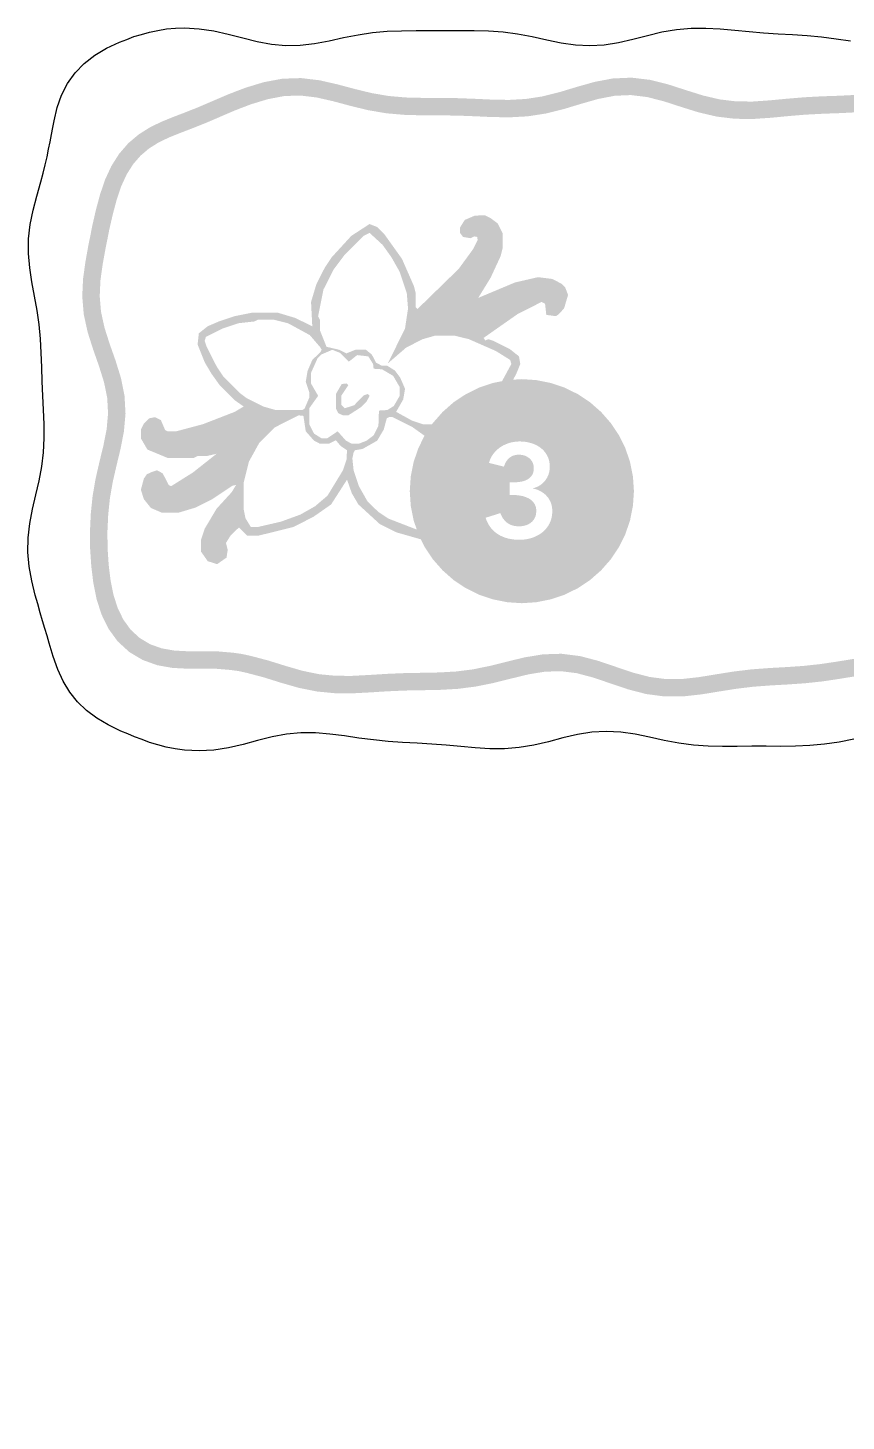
# Model space of a CAD drawing. Header units: millimetres. Extents: x 6 to 441, y 6 to 299.
# Drawn here: x 256.96 to 283.24, y 149.19 to 193.96 of the extents above; entities that cross this region are included whole.
import ezdxf

# ---------------------------------------------------------------- set-up
doc = ezdxf.new("R2010")
doc.units = ezdxf.units.MM
doc.layers.add('CUT', color=1, linetype='Continuous')
doc.layers.add('RASTER', color=7, linetype='Continuous')

msp = doc.modelspace()

# ---------------------------------------------------------------- hatches: boundary and pattern name
at = {"layer": 'RASTER'}
msp.add_hatch(color=7, dxfattribs=at).paths.add_polyline_path([(306.72, 164.585), (306.611, 165.161), (306.435, 165.741), (306.237, 166.304), (306.064, 166.847), (305.952, 167.373), (305.921, 167.892), (305.97, 168.421), (306.009, 168.68), (306.063, 168.956), (306.139, 169.504), (306.161, 170.044), (306.109, 170.565), (305.978, 171.054), (305.779, 171.501), (305.523, 171.902), (305.223, 172.26), (304.886, 172.579), (304.512, 172.866), (304.099, 173.122), (303.639, 173.344), (303.129, 173.516), (302.568, 173.616), (301.978, 173.62), (301.648, 173.573), (301.337, 173.509), (300.767, 173.34), (300.214, 173.162), (299.679, 173.02), (299.16, 172.946), (298.647, 172.956), (298.124, 173.047), (297.584, 173.199), (297.025, 173.373), (296.451, 173.529), (295.866, 173.633), (295.282, 173.675), (294.706, 173.668), (294.143, 173.636), (293.588, 173.604), (293.037, 173.585), (292.481, 173.577), (291.915, 173.564), (291.34, 173.523), (290.763, 173.438), (290.19, 173.313), (289.631, 173.169), (289.089, 173.043), (288.564, 172.969), (288.048, 172.971), (287.529, 173.055), (286.995, 173.209), (286.441, 173.401), (285.87, 173.587), (285.283, 173.723), (284.688, 173.782), (284.099, 173.763), (283.524, 173.69), (282.963, 173.598), (282.413, 173.516), (281.867, 173.457), (281.316, 173.419), (280.757, 173.388), (280.191, 173.345), (279.622, 173.276), (279.059, 173.186), (278.508, 173.096), (277.972, 173.037), (277.448, 173.034), (276.926, 173.103), (276.395, 173.241), (275.848, 173.426), (275.281, 173.619), (274.696, 173.773), (274.098, 173.848), (273.499, 173.829), (272.913, 173.732), (272.345, 173.594), (271.792, 173.456), (271.251, 173.346), (270.713, 173.278), (270.171, 173.247), (269.618, 173.236), (269.057, 173.226), (268.494, 173.202), (267.935, 173.167), (267.386, 173.138), (266.849, 173.139), (266.32, 173.19), (265.787, 173.298), (265.243, 173.455), (264.683, 173.63), (264.119, 173.779), (263.829, 173.842), (263.547, 173.882), (263.03, 173.926), (262.544, 173.93), (262.088, 173.928), (261.658, 173.951), (261.255, 174.022), (260.883, 174.155), (260.55, 174.355), (260.262, 174.62), (260.026, 174.945), (259.842, 175.323), (259.709, 175.745), (259.616, 176.207), (259.555, 176.703), (259.52, 177.232), (259.517, 177.511), (259.515, 177.787), (259.54, 178.314), (259.593, 178.835), (259.683, 179.357), (259.804, 179.886), (259.935, 180.428), (260.044, 180.987), (260.096, 181.56), (260.064, 182.139), (259.949, 182.711), (259.776, 183.269), (259.586, 183.808), (259.42, 184.33), (259.309, 184.838), (259.267, 185.34), (259.29, 185.847), (259.363, 186.367), (259.459, 186.9), (259.517, 187.182), (259.571, 187.464), (259.69, 187.981), (259.816, 188.454), (259.961, 188.879), (260.134, 189.254), (260.34, 189.58), (260.58, 189.856), (260.851, 190.086), (261.152, 190.275), (261.48, 190.434), (261.835, 190.578), (262.22, 190.725), (262.638, 190.891), (263.093, 191.086), (263.593, 191.302), (263.863, 191.406), (264.133, 191.509), (264.673, 191.672), (265.195, 191.771), (265.711, 191.788), (266.234, 191.725), (266.773, 191.602), (267.33, 191.452), (267.901, 191.314), (268.48, 191.216), (269.059, 191.166), (269.629, 191.151), (270.189, 191.15), (270.743, 191.143), (271.297, 191.122), (271.858, 191.096), (272.431, 191.087), (273.014, 191.119), (273.598, 191.21), (274.176, 191.354), (274.738, 191.524), (275.283, 191.679), (275.809, 191.78), (276.325, 191.802), (276.842, 191.74), (277.375, 191.605), (277.926, 191.426), (278.495, 191.248), (279.079, 191.111), (279.668, 191.04), (280.253, 191.034), (280.826, 191.073), (281.387, 191.127), (281.94, 191.173), (282.492, 191.202), (283.05, 191.222), (283.617, 191.251), (284.192, 191.309), (284.767, 191.405), (285.333, 191.529), (285.884, 191.653), (286.419, 191.742), (286.939, 191.767), (287.458, 191.713), (287.986, 191.583), (288.532, 191.399), (289.097, 191.202), (289.681, 191.039), (290.276, 190.947), (290.872, 190.942), (291.457, 191.009), (292.026, 191.114), (292.581, 191.222), (293.127, 191.308), (293.672, 191.363), (294.224, 191.396), (294.785, 191.425), (295.352, 191.468), (295.918, 191.532), (296.476, 191.607), (297.021, 191.667), (297.553, 191.686), (298.078, 191.643), (298.606, 191.532), (299.148, 191.364), (299.709, 191.173), (300.288, 191.003), (300.884, 190.899), (301.486, 190.889), (302.08, 190.969), (302.657, 191.11), (303.217, 191.267), (303.761, 191.403), (304.297, 191.495), (304.834, 191.539), (305.379, 191.547), (305.935, 191.541), (306.498, 191.539), (307.062, 191.55), (307.618, 191.567), (308.163, 191.569), (308.699, 191.536), (309.233, 191.452), (309.774, 191.319), (310.33, 191.156), (310.903, 191.001), (311.495, 190.898), (312.096, 190.882), (312.695, 190.962), (313.279, 191.117), (313.843, 191.304), (314.39, 191.478), (314.922, 191.602), (315.448, 191.661), (315.979, 191.659), (316.522, 191.613), (317.079, 191.55), (317.643, 191.494), (318.21, 191.456), (318.77, 191.431), (319.321, 191.401), (319.866, 191.348), (320.129, 191.301), (320.384, 191.248), (320.871, 191.092), (321.305, 190.908), (321.7, 190.716), (322.067, 190.533), (322.417, 190.363), (322.759, 190.201), (323.098, 190.032), (323.436, 189.838), (323.766, 189.6), (324.072, 189.305), (324.333, 188.949), (324.525, 188.535), (324.631, 188.069), (324.642, 187.551), (324.609, 187.281), (324.566, 187.006), (324.447, 186.444), (324.339, 185.873), (324.263, 185.297), (324.219, 184.725), (324.193, 184.161), (324.163, 183.606), (324.117, 183.054), (324.055, 182.497), (323.993, 181.929), (323.961, 181.347), (323.987, 180.756), (324.086, 180.164), (324.247, 179.582), (324.435, 179.018), (324.606, 178.472), (324.72, 177.945), (324.752, 177.428), (324.701, 176.907), (324.579, 176.372), (324.419, 175.818), (324.261, 175.247), (324.142, 174.664), (324.077, 174.079), (324.061, 173.501), (324.073, 172.933), (324.088, 172.375), (324.091, 171.82), (324.083, 171.261), (324.08, 170.692), (324.106, 170.113), (324.18, 169.53), (324.305, 168.95), (324.461, 168.382), (324.611, 167.832), (324.717, 167.3), (324.749, 166.781), (324.696, 166.262), (324.566, 165.731), (324.385, 165.182), (324.196, 164.613), (324.043, 164.028), (323.959, 163.435), (323.95, 162.843), (323.997, 162.263), (324.069, 161.697), (324.137, 161.141), (324.187, 160.59), (324.219, 160.035), (324.248, 159.471), (324.295, 158.899), (324.372, 158.325), (324.477, 157.756), (324.587, 157.2), (324.67, 156.66), (324.697, 156.133), (324.648, 155.612), (324.524, 155.083), (324.345, 154.539), (324.238, 154.268), (324.133, 153.999), (323.925, 153.501), (323.748, 153.046), (323.607, 152.623), (323.489, 152.228), (323.374, 151.858), (323.24, 151.512), (323.07, 151.19), (322.852, 150.895), (322.581, 150.634), (322.254, 150.412), (321.873, 150.233), (321.441, 150.093), (320.962, 149.986), (320.439, 149.9), (320.156, 149.868), (319.873, 149.832), (319.34, 149.781), (318.817, 149.747), (318.305, 149.755), (317.797, 149.818), (317.283, 149.94), (316.756, 150.105), (316.211, 150.283), (315.65, 150.432), (315.073, 150.514), (314.492, 150.506), (313.92, 150.414), (313.363, 150.266), (312.824, 150.103), (312.3, 149.96), (311.785, 149.861), (311.272, 149.813), (310.749, 149.808), (310.476, 149.825), (310.198, 149.846), (309.673, 149.923), (309.184, 150.025), (308.733, 150.153), (308.325, 150.313), (307.962, 150.512), (307.652, 150.753), (307.398, 151.038), (307.204, 151.361), (307.069, 151.719), (306.986, 152.107), (306.943, 152.524), (306.917, 152.97), (306.878, 153.439), (306.319, 153.392), (306.358, 152.93), (306.385, 152.478), (306.433, 152.02), (306.531, 151.561), (306.7, 151.116), (306.947, 150.705), (307.27, 150.344), (307.655, 150.043), (308.087, 149.805), (308.555, 149.621), (309.05, 149.481), (309.575, 149.371), (310.131, 149.29), (310.438, 149.266), (310.741, 149.248), (311.301, 149.254), (311.864, 149.307), (312.426, 149.414), (312.979, 149.564), (313.516, 149.727), (314.037, 149.866), (314.541, 149.948), (315.037, 149.954), (315.537, 149.883), (316.052, 149.745), (316.585, 149.571), (317.135, 149.399), (317.697, 149.267), (318.266, 149.196), (318.831, 149.187), (319.385, 149.222), (319.933, 149.275), (320.223, 149.312), (320.52, 149.346), (321.068, 149.436), (321.589, 149.553), (322.079, 149.712), (322.531, 149.925), (322.933, 150.198), (323.273, 150.524), (323.544, 150.891), (323.75, 151.279), (323.903, 151.674), (324.025, 152.064), (324.141, 152.454), (324.275, 152.855), (324.445, 153.291), (324.652, 153.787), (324.76, 154.063), (324.873, 154.353), (325.064, 154.931), (325.201, 155.522), (325.257, 156.121), (325.228, 156.716), (325.139, 157.297), (325.027, 157.861), (324.926, 158.413), (324.852, 158.96), (324.807, 159.508), (324.778, 160.066), (324.746, 160.631), (324.694, 161.201), (324.625, 161.766), (324.554, 162.321), (324.51, 162.861), (324.518, 163.391), (324.593, 163.918), (324.733, 164.454), (324.917, 165.006), (325.105, 165.577), (325.249, 166.167), (325.309, 166.769), (325.273, 167.371), (325.157, 167.96), (325.002, 168.53), (324.85, 169.083), (324.733, 169.624), (324.664, 170.161), (324.641, 170.703), (324.643, 171.256), (324.651, 171.817), (324.648, 172.383), (324.633, 172.946), (324.622, 173.499), (324.636, 174.041), (324.695, 174.577), (324.806, 175.115), (324.958, 175.665), (325.121, 176.232), (325.254, 176.817), (325.313, 177.418), (325.275, 178.021), (325.148, 178.615), (324.969, 179.19), (324.783, 179.746), (324.633, 180.286), (324.544, 180.815), (324.521, 181.344), (324.552, 181.883), (324.612, 182.435), (324.675, 182.999), (324.722, 183.568), (324.752, 184.134), (324.778, 184.691), (324.82, 185.239), (324.892, 185.784), (324.996, 186.334), (325.116, 186.899), (325.164, 187.204), (325.203, 187.537), (325.188, 188.137), (325.056, 188.715), (324.816, 189.233), (324.495, 189.673), (324.127, 190.029), (323.742, 190.308), (323.363, 190.526), (323.003, 190.705), (322.659, 190.868), (322.315, 191.035), (321.948, 191.219), (321.536, 191.419), (321.065, 191.618), (320.536, 191.787), (320.236, 191.851), (319.936, 191.904), (319.364, 191.96), (318.798, 191.991), (318.241, 192.016), (317.69, 192.053), (317.138, 192.108), (316.577, 192.171), (316.003, 192.219), (315.417, 192.221), (314.826, 192.154), (314.241, 192.018), (313.671, 191.838), (313.118, 191.654), (312.585, 191.512), (312.066, 191.441), (311.551, 191.456), (311.025, 191.548), (310.482, 191.696), (309.92, 191.86), (309.344, 192.001), (308.761, 192.093), (308.18, 192.13), (307.608, 192.127), (307.047, 192.11), (306.494, 192.099), (305.94, 192.101), (305.378, 192.108), (304.807, 192.099), (304.227, 192.051), (303.646, 191.951), (303.073, 191.808), (302.515, 191.652), (301.975, 191.52), (301.452, 191.448), (300.937, 191.457), (300.416, 191.548), (299.879, 191.707), (299.322, 191.897), (298.747, 192.074), (298.159, 192.198), (297.566, 192.247), (296.981, 192.226), (296.408, 192.163), (295.85, 192.088), (295.299, 192.026), (294.749, 191.985), (294.193, 191.956), (293.627, 191.922), (293.055, 191.863), (292.484, 191.774), (291.922, 191.665), (291.374, 191.564), (290.842, 191.502), (290.321, 191.506), (289.8, 191.586), (289.266, 191.736), (288.714, 191.929), (288.143, 192.121), (287.554, 192.265), (286.955, 192.327), (286.359, 192.3), (285.777, 192.203), (285.211, 192.076), (284.66, 191.955), (284.117, 191.864), (283.575, 191.809), (283.026, 191.781), (282.467, 191.762), (281.902, 191.732), (281.337, 191.685), (280.781, 191.632), (280.237, 191.594), (279.705, 191.599), (279.177, 191.663), (278.644, 191.788), (278.096, 191.96), (277.53, 192.143), (276.945, 192.291), (276.346, 192.362), (275.744, 192.336), (275.154, 192.224), (274.581, 192.062), (274.027, 191.894), (273.487, 191.759), (272.955, 191.677), (272.42, 191.647), (271.876, 191.656), (271.32, 191.682), (270.757, 191.703), (270.194, 191.711), (269.637, 191.712), (269.09, 191.725), (268.551, 191.772), (268.014, 191.863), (267.468, 191.995), (266.908, 192.145), (266.33, 192.277), (265.735, 192.348), (265.134, 192.328), (264.539, 192.217), (263.958, 192.041), (263.663, 191.929), (263.378, 191.819), (262.871, 191.601), (262.424, 191.409), (262.016, 191.247), (261.63, 191.099), (261.252, 190.946), (260.879, 190.764), (260.52, 190.538), (260.185, 190.255), (259.89, 189.914), (259.641, 189.521), (259.44, 189.086), (259.28, 188.616), (259.146, 188.116), (259.023, 187.582), (258.968, 187.291), (258.908, 187.004), (258.81, 186.455), (258.732, 185.899), (258.706, 185.329), (258.755, 184.754), (258.879, 184.185), (259.055, 183.63), (259.244, 183.092), (259.406, 182.573), (259.508, 182.068), (259.535, 181.57), (259.49, 181.066), (259.388, 180.548), (259.258, 180.014), (259.133, 179.466), (259.038, 178.911), (258.981, 178.355), (258.955, 177.803), (258.957, 177.507), (258.96, 177.205), (258.997, 176.65), (259.063, 176.118), (259.166, 175.606), (259.322, 175.116), (259.545, 174.657), (259.843, 174.247), (260.214, 173.906), (260.644, 173.649), (261.111, 173.481), (261.594, 173.394), (262.074, 173.368), (262.543, 173.37), (263.003, 173.366), (263.489, 173.325), (263.729, 173.291), (263.984, 173.235), (264.528, 173.092), (265.082, 172.918), (265.654, 172.754), (266.236, 172.636), (266.822, 172.579), (267.4, 172.577), (267.967, 172.607), (268.523, 172.642), (269.075, 172.666), (269.629, 172.676), (270.192, 172.687), (270.765, 172.72), (271.342, 172.793), (271.916, 172.909), (272.479, 173.05), (273.025, 173.183), (273.555, 173.271), (274.071, 173.288), (274.589, 173.223), (275.119, 173.083), (275.667, 172.896), (276.235, 172.704), (276.819, 172.553), (277.413, 172.475), (278.004, 172.477), (278.583, 172.541), (279.148, 172.633), (279.7, 172.721), (280.246, 172.787), (280.794, 172.829), (281.351, 172.86), (281.916, 172.899), (282.485, 172.96), (283.05, 173.045), (283.604, 173.136), (284.144, 173.204), (284.67, 173.222), (285.191, 173.17), (285.719, 173.047), (286.263, 172.87), (286.825, 172.675), (287.406, 172.508), (288.002, 172.412), (288.602, 172.41), (289.191, 172.492), (289.764, 172.625), (290.32, 172.768), (290.863, 172.887), (291.401, 172.966), (291.942, 173.004), (292.491, 173.017), (293.05, 173.025), (293.614, 173.044), (294.175, 173.076), (294.726, 173.107), (295.266, 173.115), (295.797, 173.077), (296.328, 172.982), (296.868, 172.835), (297.425, 172.661), (298, 172.501), (298.593, 172.398), (299.194, 172.387), (299.791, 172.471), (300.371, 172.624), (300.933, 172.804), (301.481, 172.967), (301.744, 173.021), (302.005, 173.06), (302.518, 173.058), (302.99, 172.973), (303.428, 172.824), (303.83, 172.631), (304.194, 172.405), (304.522, 172.153), (304.815, 171.876), (305.071, 171.571), (305.285, 171.236), (305.45, 170.868), (305.557, 170.465), (305.601, 170.028), (305.581, 169.556), (305.509, 169.044), (305.457, 168.776), (305.413, 168.483), (305.361, 167.9), (305.397, 167.298), (305.522, 166.703), (305.706, 166.125), (305.903, 165.567), (306.067, 165.027), (306.169, 164.482)])
h = msp.add_hatch(color=7, dxfattribs=at)
h.paths.add_polyline_path([(271.31, 187.926), (271.634, 187.943), (271.822, 187.846), (272.05, 187.675), (272.203, 187.374), (272.203, 186.861), (272.146, 186.633), (271.822, 185.933), (271.423, 185.284), (272.602, 185.779), (273.342, 185.95), (273.798, 185.893), (274.099, 185.74), (274.213, 185.626), (274.31, 185.381), (274.179, 184.942), (273.985, 184.738), (273.911, 184.698), (273.61, 184.738), (273.57, 185.096), (273.456, 185.153), (272.699, 184.772), (271.594, 183.997), (271.651, 183.918), (271.748, 183.958), (271.919, 183.901), (272.448, 183.633), (272.733, 183.405), (272.773, 183.16), (272.659, 182.876), (272.448, 182.46), (272.164, 182.062), (271.594, 181.492), (271.065, 181.168), (270.609, 180.997), (270.154, 180.94), (270.097, 180.883), (270.342, 180.615), (270.609, 180.086), (270.837, 179.175), (270.837, 178.093), (270.626, 177.45), (270.438, 177.353), (269.983, 177.41), (268.787, 177.752), (268.258, 178.019), (267.575, 178.645), (267.364, 179.004), (267.21, 179.443), (266.698, 178.645), (266.128, 178.247), (265.485, 177.922), (264.346, 177.638), (264.005, 177.638), (263.737, 177.905), (263.475, 177.655), (263.322, 177.41), (263.378, 177.182), (263.339, 176.937), (263.037, 176.727), (262.735, 176.824), (262.524, 177.125), (262.524, 177.524), (262.638, 177.865), (263.02, 178.509), (263.509, 179.044), (263.646, 179.272), (263.532, 179.249), (262.883, 178.816), (262.354, 178.549), (261.784, 178.378), (261.272, 178.378), (260.913, 178.532), (260.685, 178.816), (260.589, 179.118), (260.685, 179.477), (260.777, 179.613), (260.93, 179.687), (261.101, 179.744), (261.289, 179.648), (261.483, 179.272), (261.557, 179.232), (262.257, 179.67), (263.02, 180.274), (262.695, 180.2), (262.411, 180.2), (262.297, 180.143), (261.443, 180.143), (260.799, 180.41), (260.589, 180.769), (260.589, 181.054), (260.685, 181.242), (260.856, 181.413), (261.044, 181.452), (261.232, 181.356), (261.369, 181.037), (261.443, 180.997), (261.727, 180.997), (262.581, 181.225), (263.606, 181.623), (263.891, 181.794), (263.589, 182.005), (263.134, 182.46), (262.849, 182.859), (262.638, 183.217), (262.411, 183.787), (262.45, 184.145), (262.735, 184.373), (263.094, 184.527), (263.606, 184.698), (264.176, 184.812), (264.973, 184.812), (265.542, 184.641), (266.094, 184.373), (266.054, 185.153), (266.225, 185.723), (266.493, 186.252), (266.721, 186.594), (267.347, 187.277), (267.933, 187.658), (268.178, 187.562), (268.406, 187.334), (268.975, 186.537), (269.357, 185.666), (269.414, 185.438), (269.414, 184.982), (269.471, 184.925), (270.797, 186.218), (271.253, 186.844), (271.406, 187.146), (271.389, 187.243), (271.292, 187.26), (271.179, 187.203), (270.934, 187.243), (270.837, 187.374), (270.837, 187.544), (270.991, 187.789)])
h.paths.add_polyline_path([(267.933, 187.374), (267.745, 187.277), (267.119, 186.651), (266.777, 186.195), (266.453, 185.552), (266.282, 184.698), (266.339, 184.584), (266.339, 184.242), (266.55, 183.713), (266.965, 183.616), (267.193, 183.502), (267.478, 183.616), (267.819, 183.616), (268.007, 183.462), (268.144, 183.2), (268.332, 183.103), (268.503, 183.103), (268.747, 182.95), (268.918, 182.722), (269.072, 182.363), (269.015, 182.022), (268.787, 181.623), (269.3, 181.338), (269.641, 181.225), (270.211, 181.225), (271.139, 181.549), (271.48, 181.777), (272.107, 182.46), (272.488, 183.16), (272.448, 183.291), (271.993, 183.576), (271.122, 183.958), (270.666, 184.071), (270.04, 184.071), (269.641, 183.958), (269.112, 183.69), (268.52, 183.178), (269.072, 184.299), (269.169, 184.942), (269.129, 185.438), (268.901, 186.121), (268.634, 186.594), (268.349, 186.992)], flags=0)
h.paths.add_polyline_path([(264.346, 184.584), (264.232, 184.527), (263.72, 184.47), (263.208, 184.299), (262.678, 184.032), (262.638, 183.901), (262.695, 183.73), (263.02, 183.086), (263.247, 182.745), (263.76, 182.232), (263.988, 182.062), (264.517, 181.794), (264.916, 181.68), (265.77, 181.68), (265.844, 181.72), (265.997, 182.079), (265.997, 182.249), (265.884, 182.591), (265.941, 182.933), (266.094, 183.291), (266.356, 183.542), (266.396, 183.616), (266.356, 183.69), (266.015, 184.088), (265.314, 184.47), (264.859, 184.584)], flags=0)
h.paths.add_polyline_path([(266.738, 183.616), (266.379, 183.462), (266.265, 183.348), (266.054, 182.876), (266.054, 182.534), (266.282, 182.136), (265.997, 181.737), (265.997, 181.225), (266.151, 180.923), (266.396, 180.769), (266.567, 180.769), (266.908, 180.997), (267.176, 180.695), (267.364, 180.598), (267.592, 180.598), (267.836, 180.695), (268.064, 180.866), (268.218, 181.168), (268.235, 181.663), (268.503, 181.68), (268.713, 181.811), (268.901, 182.136), (268.901, 182.42), (268.691, 182.779), (268.332, 182.99), (268.064, 183.007), (268.047, 183.16), (267.893, 183.405), (267.535, 183.445), (267.267, 183.234), (266.982, 183.519)], flags=0)
h.paths.add_polyline_path([(267.039, 182.517), (267.193, 182.534), (267.25, 182.477), (267.022, 182.136), (267.022, 181.851), (267.136, 181.737), (267.438, 181.834), (267.745, 182.153), (267.876, 182.193), (267.933, 182.136), (267.836, 181.948), (267.666, 181.777), (267.25, 181.509), (267.079, 181.509), (266.926, 181.583), (266.851, 181.737), (266.851, 182.193)], flags=0)
h.paths.add_polyline_path([(265.656, 181.509), (264.899, 181.128), (264.386, 180.615), (264.062, 180.029), (263.891, 179.346), (263.891, 178.492), (263.948, 178.207), (264.119, 177.922), (264.346, 177.922), (265.087, 178.093), (265.713, 178.321), (266.185, 178.589), (266.584, 178.93), (267.079, 179.744), (267.193, 180.086), (267.21, 180.388), (267.005, 180.524), (266.851, 180.712), (266.624, 180.598), (266.339, 180.598), (266.151, 180.695), (265.884, 180.997), (265.81, 181.492)], flags=0)
h.paths.add_polyline_path([(268.56, 181.452), (268.486, 181.413), (268.389, 181.054), (268.178, 180.695), (267.706, 180.428), (267.461, 180.388), (267.421, 180.314), (267.381, 180.126), (267.421, 179.744), (267.592, 179.232), (267.859, 178.759), (268.201, 178.418), (268.542, 178.19), (269.527, 177.809), (270.381, 177.638), (270.495, 177.752), (270.609, 178.207), (270.609, 179.061), (270.438, 179.801), (270.057, 180.502), (269.715, 180.843), (269.317, 181.128), (268.673, 181.452)], flags=0)
h = msp.add_hatch(color=7, dxfattribs=at)
h.paths.add_polyline_path([(276.424, 179.073), (276.393, 178.603), (276.301, 178.141), (276.15, 177.695), (275.942, 177.273), (275.68, 176.882), (275.37, 176.528), (275.016, 176.217), (274.624, 175.956), (274.202, 175.747), (273.756, 175.596), (273.294, 175.504), (272.824, 175.473), (272.355, 175.504), (271.893, 175.596), (271.447, 175.747), (271.025, 175.956), (270.633, 176.217), (270.279, 176.528), (269.969, 176.882), (269.707, 177.273), (269.499, 177.695), (269.347, 178.141), (269.256, 178.603), (269.225, 179.073), (269.256, 179.543), (269.347, 180.005), (269.499, 180.451), (269.707, 180.873), (269.969, 181.264), (270.279, 181.618), (270.633, 181.929), (271.025, 182.19), (271.447, 182.399), (271.893, 182.55), (272.355, 182.642), (272.824, 182.673), (273.294, 182.642), (273.756, 182.55), (274.202, 182.399), (274.624, 182.19), (275.016, 181.929), (275.37, 181.618), (275.68, 181.264), (275.942, 180.873), (276.15, 180.451), (276.301, 180.005), (276.393, 179.543)])
h.paths.add_polyline_path([(272.429, 179.358), (272.429, 178.95), (272.557, 178.95), (272.587, 178.949), (272.617, 178.948), (272.647, 178.946), (272.678, 178.943), (272.71, 178.94), (272.741, 178.935), (272.773, 178.93), (272.805, 178.924), (272.837, 178.917), (272.869, 178.91), (272.899, 178.901), (272.929, 178.891), (272.958, 178.88), (272.986, 178.868), (273.014, 178.855), (273.041, 178.842), (273.067, 178.827), (273.092, 178.81), (273.116, 178.793), (273.138, 178.774), (273.16, 178.753), (273.18, 178.732), (273.199, 178.709), (273.217, 178.684), (273.234, 178.659), (273.248, 178.632), (273.26, 178.603), (273.27, 178.573), (273.278, 178.542), (273.283, 178.51), (273.286, 178.476), (273.287, 178.44), (273.287, 178.407), (273.284, 178.375), (273.281, 178.344), (273.275, 178.315), (273.268, 178.287), (273.26, 178.26), (273.25, 178.235), (273.239, 178.211), (273.226, 178.188), (273.212, 178.166), (273.198, 178.145), (273.182, 178.126), (273.166, 178.107), (273.149, 178.09), (273.13, 178.073), (273.111, 178.058), (273.091, 178.043), (273.07, 178.03), (273.049, 178.018), (273.027, 178.006), (273.005, 177.996), (272.981, 177.987), (272.957, 177.978), (272.933, 177.971), (272.908, 177.964), (272.883, 177.959), (272.858, 177.954), (272.833, 177.95), (272.809, 177.947), (272.784, 177.945), (272.76, 177.944), (272.735, 177.943), (272.676, 177.945), (272.62, 177.951), (272.566, 177.96), (272.516, 177.974), (272.468, 177.991), (272.423, 178.012), (272.381, 178.037), (272.342, 178.066), (272.306, 178.098), (272.273, 178.131), (272.243, 178.166), (272.215, 178.203), (272.191, 178.242), (272.17, 178.282), (272.152, 178.324), (272.136, 178.368), (271.661, 178.219), (271.676, 178.173), (271.693, 178.129), (271.712, 178.086), (271.732, 178.045), (271.754, 178.006), (271.777, 177.968), (271.802, 177.931), (271.828, 177.896), (271.856, 177.863), (271.885, 177.832), (271.914, 177.802), (271.945, 177.773), (271.977, 177.746), (272.01, 177.721), (272.044, 177.698), (272.079, 177.676), (272.115, 177.655), (272.152, 177.636), (272.19, 177.618), (272.228, 177.602), (272.268, 177.587), (272.308, 177.573), (272.349, 177.561), (272.391, 177.55), (272.434, 177.541), (272.477, 177.533), (272.522, 177.526), (272.566, 177.52), (272.612, 177.516), (272.658, 177.512), (272.705, 177.511), (272.752, 177.51), (272.8, 177.511), (272.847, 177.513), (272.895, 177.518), (272.942, 177.524), (272.989, 177.532), (273.037, 177.542), (273.083, 177.554), (273.13, 177.567), (273.176, 177.582), (273.221, 177.599), (273.265, 177.618), (273.308, 177.639), (273.35, 177.661), (273.39, 177.685), (273.43, 177.711), (273.468, 177.739), (273.505, 177.769), (273.54, 177.8), (273.573, 177.834), (273.604, 177.869), (273.633, 177.906), (273.661, 177.945), (273.686, 177.985), (273.71, 178.028), (273.731, 178.073), (273.75, 178.119), (273.766, 178.167), (273.779, 178.217), (273.788, 178.269), (273.796, 178.323), (273.8, 178.378), (273.801, 178.436), (273.799, 178.505), (273.791, 178.571), (273.777, 178.634), (273.758, 178.694), (273.734, 178.752), (273.705, 178.807), (273.67, 178.86), (273.629, 178.909), (273.585, 178.956), (273.537, 178.997), (273.486, 179.035), (273.431, 179.068), (273.374, 179.097), (273.313, 179.122), (273.249, 179.142), (273.181, 179.158), (273.181, 179.166), (273.241, 179.183), (273.298, 179.204), (273.352, 179.229), (273.403, 179.258), (273.45, 179.291), (273.495, 179.329), (273.536, 179.37), (273.574, 179.415), (273.608, 179.463), (273.638, 179.513), (273.663, 179.564), (273.684, 179.617), (273.7, 179.672), (273.711, 179.728), (273.718, 179.786), (273.721, 179.846), (273.719, 179.896), (273.716, 179.945), (273.71, 179.992), (273.702, 180.037), (273.691, 180.081), (273.678, 180.123), (273.662, 180.164), (273.644, 180.203), (273.624, 180.24), (273.602, 180.276), (273.579, 180.311), (273.553, 180.344), (273.526, 180.375), (273.497, 180.405), (273.466, 180.433), (273.434, 180.46), (273.4, 180.485), (273.364, 180.509), (273.328, 180.531), (273.29, 180.551), (273.25, 180.57), (273.209, 180.587), (273.167, 180.603), (273.124, 180.617), (273.079, 180.629), (273.035, 180.64), (272.989, 180.649), (272.943, 180.657), (272.896, 180.663), (272.849, 180.667), (272.801, 180.669), (272.752, 180.67), (272.708, 180.669), (272.664, 180.667), (272.621, 180.663), (272.578, 180.657), (272.536, 180.65), (272.494, 180.641), (272.453, 180.631), (272.412, 180.619), (272.373, 180.606), (272.334, 180.591), (272.296, 180.575), (272.259, 180.558), (272.223, 180.54), (272.188, 180.52), (272.154, 180.499), (272.121, 180.477), (272.09, 180.453), (272.059, 180.429), (272.03, 180.404), (272.001, 180.377), (271.974, 180.349), (271.949, 180.321), (271.924, 180.291), (271.901, 180.26), (271.879, 180.228), (271.858, 180.196), (271.84, 180.162), (271.823, 180.128), (271.807, 180.093), (271.793, 180.057), (271.781, 180.02), (271.771, 179.982), (272.251, 179.859), (272.264, 179.901), (272.279, 179.942), (272.297, 179.98), (272.317, 180.016), (272.339, 180.05), (272.364, 180.082), (272.391, 180.112), (272.421, 180.139), (272.453, 180.164), (272.486, 180.186), (272.522, 180.204), (272.56, 180.219), (272.6, 180.23), (272.641, 180.239), (272.685, 180.244), (272.731, 180.245), (272.754, 180.245), (272.777, 180.243), (272.8, 180.241), (272.823, 180.238), (272.845, 180.234), (272.868, 180.229), (272.89, 180.223), (272.911, 180.216), (272.933, 180.208), (272.954, 180.199), (272.974, 180.19), (272.993, 180.179), (273.012, 180.168), (273.03, 180.157), (273.048, 180.144), (273.064, 180.131), (273.08, 180.116), (273.096, 180.101), (273.11, 180.086), (273.123, 180.069), (273.136, 180.052), (273.148, 180.033), (273.158, 180.014), (273.168, 179.995), (273.177, 179.974), (273.185, 179.953), (273.192, 179.931), (273.197, 179.909), (273.201, 179.886), (273.204, 179.862), (273.206, 179.837), (273.207, 179.812), (273.206, 179.778), (273.203, 179.745), (273.199, 179.714), (273.192, 179.685), (273.184, 179.658), (273.174, 179.632), (273.163, 179.607), (273.149, 179.585), (273.134, 179.564), (273.118, 179.544), (273.101, 179.525), (273.083, 179.507), (273.064, 179.49), (273.043, 179.475), (273.021, 179.46), (272.999, 179.447), (272.975, 179.435), (272.951, 179.423), (272.926, 179.413), (272.9, 179.404), (272.874, 179.396), (272.848, 179.388), (272.82, 179.382), (272.793, 179.377), (272.764, 179.372), (272.736, 179.368), (272.708, 179.365), (272.679, 179.362), (272.651, 179.36), (272.623, 179.359), (272.594, 179.358), (272.565, 179.358), (272.429, 179.358)], flags=0)

# ---------------------------------------------------------------- linework, layer by layer
at = {"layer": 'CUT'}
msp.add_lwpolyline([(283.483, 171.104), (283.015, 171.01), (282.546, 170.939), (282.076, 170.895), (281.608, 170.876), (281.14, 170.872), (280.673, 170.874), (280.206, 170.873), (279.739, 170.869), (279.271, 170.868), (278.803, 170.879), (278.334, 170.914), (277.864, 170.977), (277.396, 171.065), (276.929, 171.166), (276.463, 171.261), (275.999, 171.329), (275.536, 171.354), (275.073, 171.326), (274.61, 171.251), (274.144, 171.141), (273.677, 171.02), (273.209, 170.911), (272.739, 170.831), (272.268, 170.792), (271.799, 170.792), (271.33, 170.82), (270.862, 170.864), (270.395, 170.908), (269.929, 170.945), (269.462, 170.974), (268.995, 171), (268.527, 171.033), (268.059, 171.079), (267.591, 171.139), (267.124, 171.207), (266.659, 171.269), (266.194, 171.308), (265.731, 171.308), (265.267, 171.264), (264.803, 171.176), (264.338, 171.059), (263.871, 170.933), (263.401, 170.824), (262.931, 170.751), (262.46, 170.727), (261.985, 170.751), (261.695, 170.795), (261.405, 170.849), (261.136, 170.924), (260.871, 171), (260.627, 171.09), (260.386, 171.176), (260.165, 171.273), (259.946, 171.363), (259.543, 171.563), (259.177, 171.781), (258.846, 172.026), (258.554, 172.305), (258.303, 172.618), (258.093, 172.966), (257.92, 173.345), (257.772, 173.755), (257.71, 173.97), (257.639, 174.187), (257.575, 174.421), (257.501, 174.656), (257.431, 174.911), (257.351, 175.168), (257.277, 175.448), (257.199, 175.73), (257.091, 176.191), (257.005, 176.65), (256.96, 177.112), (256.965, 177.573), (257.02, 178.034), (257.111, 178.494), (257.22, 178.952), (257.326, 179.408), (257.41, 179.863), (257.464, 180.318), (257.484, 180.773), (257.48, 181.228), (257.461, 181.685), (257.438, 182.142), (257.419, 182.6), (257.404, 183.057), (257.388, 183.514), (257.362, 183.97), (257.318, 184.426), (257.254, 184.882), (257.174, 185.338), (257.09, 185.796), (257.019, 186.255), (256.98, 186.716), (256.984, 187.177), (257.037, 187.639), (257.131, 188.099), (257.25, 188.557), (257.371, 189.014), (257.447, 189.292), (257.511, 189.565), (257.575, 189.818), (257.624, 190.069), (257.676, 190.302), (257.715, 190.537), (257.762, 190.757), (257.799, 190.977), (257.904, 191.404), (258.045, 191.804), (258.233, 192.178), (258.475, 192.517), (258.767, 192.818), (259.106, 193.082), (259.486, 193.309), (259.903, 193.507), (260.133, 193.593), (260.362, 193.681), (260.611, 193.753), (260.862, 193.826), (261.134, 193.879), (261.407, 193.928), (261.7, 193.951), (261.99, 193.962), (262.462, 193.933), (262.93, 193.863), (263.397, 193.759), (263.862, 193.639), (264.325, 193.524), (264.787, 193.438), (265.248, 193.396), (265.709, 193.405), (266.17, 193.461), (266.633, 193.549), (267.098, 193.648), (267.564, 193.74), (268.031, 193.81), (268.498, 193.852), (268.964, 193.87), (269.43, 193.873), (269.895, 193.872), (270.359, 193.872), (270.824, 193.876), (271.29, 193.878), (271.756, 193.866), (272.223, 193.831), (272.69, 193.768), (273.157, 193.68), (273.622, 193.58), (274.085, 193.485), (274.547, 193.417), (275.008, 193.392), (275.468, 193.418), (275.93, 193.492), (276.393, 193.6), (276.858, 193.721), (277.324, 193.831), (277.792, 193.911), (278.26, 193.953), (278.728, 193.955), (279.194, 193.927), (279.66, 193.885), (280.125, 193.841), (280.589, 193.803), (281.053, 193.774), (281.518, 193.748), (281.984, 193.716), (282.45, 193.672), (282.915, 193.613), (283.38, 193.545)], dxfattribs=at)

doc.saveas('drawing.dxf')
